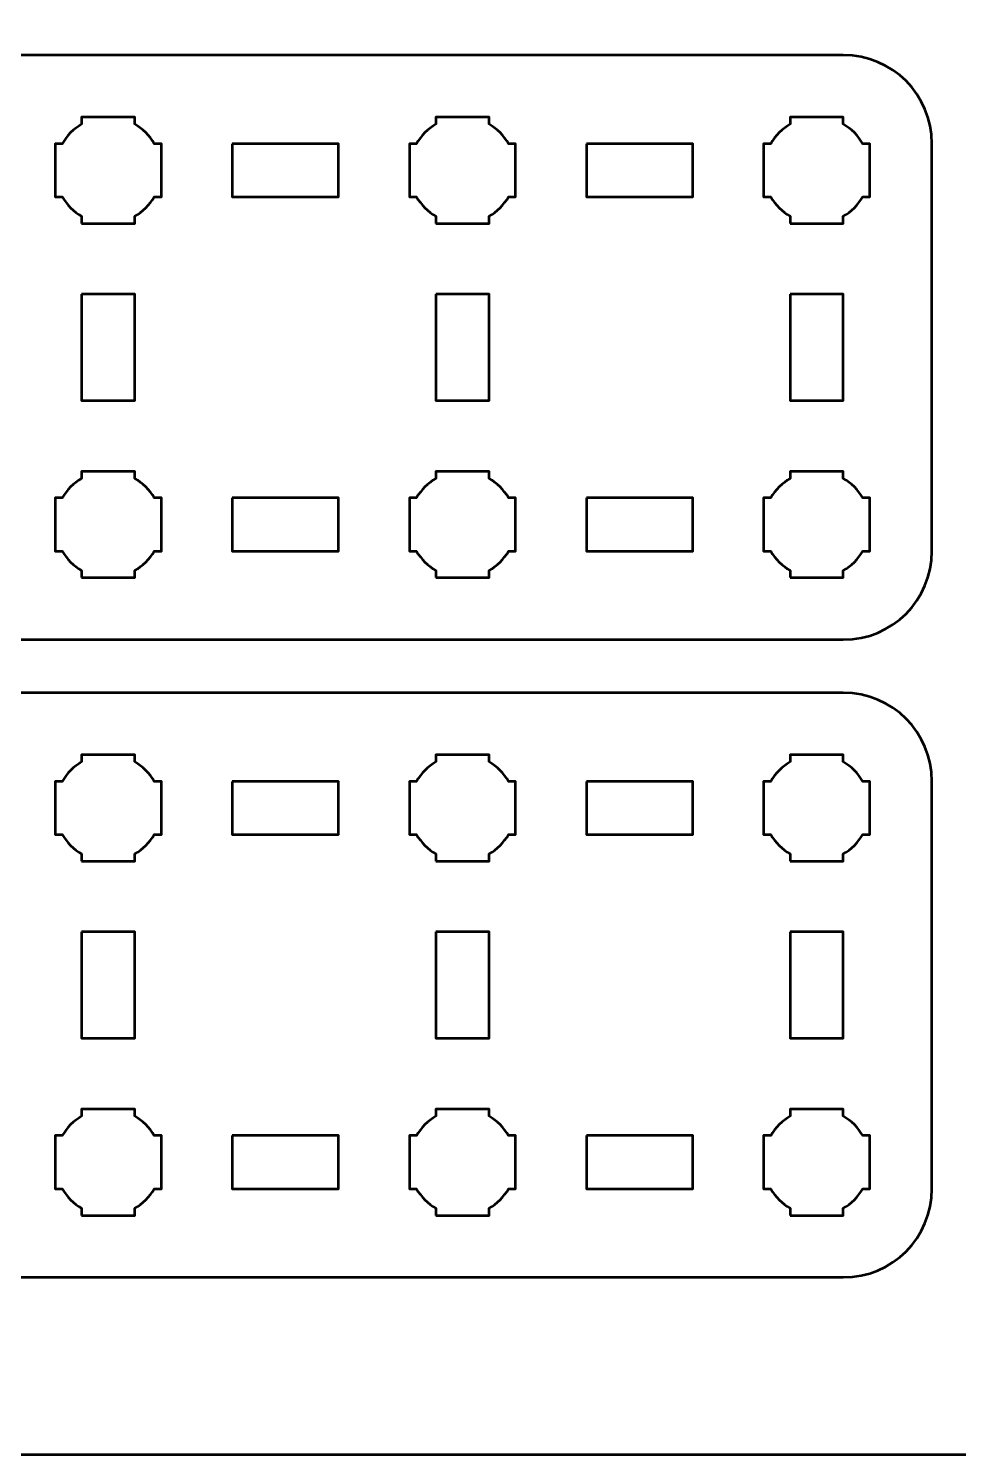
# Model space of a CAD drawing. Header units: centimetres. Extents: x -21 to 0, y -29.7 to 0.
# Drawn here: x -15.75 to -10.5, y -29.7 to -21.65 of the extents above; entities that cross this region are included whole.
import ezdxf

# ---------------------------------------------------------------- set-up
doc = ezdxf.new("R2010")
doc.units = ezdxf.units.CM
doc.header["$MEASUREMENT"] = 0
doc.layers.add('Layer 1', color=7, linetype='Continuous')

msp = doc.modelspace()

# ---------------------------------------------------------------- linework, layer by layer
at = {"layer": 'Layer 1', "color": 22, "lineweight": 53}
msp.add_open_spline([(-21.00003, -29.19996), (-21.00003, -29.19996), (-21.00003, -0.49992), (-21.00003, -0.49992), (-21.00003, -0.49992), (-21.00003, -0.22295), (-20.77694, 0.00004), (-20.49994, 0.00004), (-20.49994, 0.00004), (-20.49994, 0.00004), (-0.50008, 0.00004), (-0.50008, 0.00004), (-0.50008, 0.00004), (-0.22294, 0.00004), (0.00002, -0.22295), (0.00002, -0.49992), (0.00002, -0.49992), (0.00002, -0.49992), (0.00002, -29.19996), (0.00002, -29.19996), (0.00002, -29.19996), (0.00002, -29.47696), (-0.22294, -29.70005), (-0.50008, -29.70005), (-0.50008, -29.70005), (-0.50008, -29.70005), (-20.49994, -29.70005), (-20.49994, -29.70005), (-20.49994, -29.70005), (-20.77694, -29.70005), (-21.00003, -29.47696), (-21.00003, -29.19996)], degree=3, knots=[0, 0, 0, 0, 0.125, 0.125, 0.125, 0.125, 0.25, 0.25, 0.25, 0.25, 0.375, 0.375, 0.375, 0.375, 0.5, 0.5, 0.5, 0.5, 0.625, 0.625, 0.625, 0.625, 0.75, 0.75, 0.75, 0.75, 0.875, 0.875, 0.875, 0.875, 1, 1, 1, 1], dxfattribs=at)
at = {"layer": 'Layer 1', "color": 114, "lineweight": 53}
for points in [[(-19.44993, -21.79998), (-19.44993, -21.79998), (-11.15005, -21.79998), (-11.15005, -21.79998), (-11.15005, -21.79998), (-10.87305, -21.79998), (-10.64995, -22.02308), (-10.64995, -22.30008), (-10.64995, -22.30008), (-10.64995, -22.30008), (-10.64995, -24.6), (-10.64995, -24.6), (-10.64995, -24.6), (-10.64995, -24.87701), (-10.87305, -25.09996), (-11.15005, -25.09996), (-11.15005, -25.09996), (-11.15005, -25.09996), (-19.44993, -25.09996), (-19.44993, -25.09996), (-19.44993, -25.09996), (-19.72693, -25.09996), (-19.95003, -24.87701), (-19.95003, -24.6), (-19.95003, -24.6), (-19.95003, -24.6), (-19.95003, -22.30008), (-19.95003, -22.30008), (-19.95003, -22.30008), (-19.95003, -22.02308), (-19.72693, -21.79998), (-19.44993, -21.79998)], [(-19.44993, -25.39998), (-19.44993, -25.39998), (-11.15005, -25.39998), (-11.15005, -25.39998), (-11.15005, -25.39998), (-10.87305, -25.39998), (-10.64995, -25.62308), (-10.64995, -25.90008), (-10.64995, -25.90008), (-10.64995, -25.90008), (-10.64995, -28.2), (-10.64995, -28.2), (-10.64995, -28.2), (-10.64995, -28.47701), (-10.87305, -28.69996), (-11.15005, -28.69996), (-11.15005, -28.69996), (-11.15005, -28.69996), (-19.44993, -28.69996), (-19.44993, -28.69996), (-19.44993, -28.69996), (-19.72693, -28.69996), (-19.95003, -28.47701), (-19.95003, -28.2), (-19.95003, -28.2), (-19.95003, -28.2), (-19.95003, -25.90008), (-19.95003, -25.90008), (-19.95003, -25.90008), (-19.95003, -25.62308), (-19.72693, -25.39998), (-19.44993, -25.39998)]]:
    msp.add_open_spline(points, degree=3, knots=[0, 0, 0, 0, 0.125, 0.125, 0.125, 0.125, 0.25, 0.25, 0.25, 0.25, 0.375, 0.375, 0.375, 0.375, 0.5, 0.5, 0.5, 0.5, 0.625, 0.625, 0.625, 0.625, 0.75, 0.75, 0.75, 0.75, 0.875, 0.875, 0.875, 0.875, 1, 1, 1, 1], dxfattribs=at)
at = {"layer": 'Layer 1', "lineweight": 53}
for points, knots in [([(-15.45008, -22.75001), (-15.45008, -22.75001), (-15.45008, -22.7099), (-15.45008, -22.7099), (-15.45008, -22.7099), (-15.49555, -22.68358), (-15.53344, -22.64556), (-15.5599, -22.60008), (-15.5599, -22.60008), (-15.5599, -22.60008), (-15.60001, -22.60008), (-15.60001, -22.60008), (-15.60001, -22.60008), (-15.60001, -22.60008), (-15.60001, -22.45001), (-15.60001, -22.45001), (-15.60001, -22.45001), (-15.60001, -22.45001), (-15.60001, -22.30008), (-15.60001, -22.30008), (-15.60001, -22.30008), (-15.60001, -22.30008), (-15.5599, -22.30008), (-15.5599, -22.30008), (-15.5599, -22.30008), (-15.53344, -22.25447), (-15.49555, -22.21654), (-15.45008, -22.19022), (-15.45008, -22.19022), (-15.45008, -22.19022), (-15.45008, -22.15001), (-15.45008, -22.15001), (-15.45008, -22.15001), (-15.45008, -22.15001), (-15.3, -22.15001), (-15.3, -22.15001), (-15.3, -22.15001), (-15.3, -22.15001), (-15.15007, -22.15001), (-15.15007, -22.15001), (-15.15007, -22.15001), (-15.15007, -22.15001), (-15.15007, -22.19022), (-15.15007, -22.19022), (-15.15007, -22.19022), (-15.10446, -22.21654), (-15.06654, -22.25447), (-15.04022, -22.30008), (-15.04022, -22.30008), (-15.04022, -22.30008), (-15.00001, -22.30008), (-15.00001, -22.30008), (-15.00001, -22.30008), (-15.00001, -22.30008), (-15.00001, -22.45001), (-15.00001, -22.45001), (-15.00001, -22.45001), (-15.00001, -22.45001), (-15.00001, -22.60008), (-15.00001, -22.60008), (-15.00001, -22.60008), (-15.00001, -22.60008), (-15.04022, -22.60008), (-15.04022, -22.60008), (-15.04022, -22.60008), (-15.06654, -22.64556), (-15.10446, -22.68358), (-15.15007, -22.7099), (-15.15007, -22.7099), (-15.15007, -22.7099), (-15.15007, -22.75001), (-15.15007, -22.75001), (-15.15007, -22.75001), (-15.15007, -22.75001), (-15.3, -22.75001), (-15.3, -22.75001), (-15.3, -22.75001), (-15.3, -22.75001), (-15.45008, -22.75001), (-15.45008, -22.75001)], [0, 0, 0, 0, 0.05, 0.05, 0.05, 0.05, 0.1, 0.1, 0.1, 0.1, 0.15, 0.15, 0.15, 0.15, 0.2, 0.2, 0.2, 0.2, 0.25, 0.25, 0.25, 0.25, 0.3, 0.3, 0.3, 0.3, 0.35, 0.35, 0.35, 0.35, 0.4, 0.4, 0.4, 0.4, 0.45, 0.45, 0.45, 0.45, 0.5, 0.5, 0.5, 0.5, 0.55, 0.55, 0.55, 0.55, 0.6, 0.6, 0.6, 0.6, 0.65, 0.65, 0.65, 0.65, 0.7, 0.7, 0.7, 0.7, 0.75, 0.75, 0.75, 0.75, 0.8, 0.8, 0.8, 0.8, 0.85, 0.85, 0.85, 0.85, 0.9, 0.9, 0.9, 0.9, 0.95, 0.95, 0.95, 0.95, 1, 1, 1, 1]), ([(-13.44998, -22.75001), (-13.44998, -22.75001), (-13.44998, -22.7099), (-13.44998, -22.7099), (-13.44998, -22.7099), (-13.49559, -22.68358), (-13.53348, -22.64556), (-13.5598, -22.60008), (-13.5598, -22.60008), (-13.5598, -22.60008), (-13.60005, -22.60008), (-13.60005, -22.60008), (-13.60005, -22.60008), (-13.60005, -22.60008), (-13.60005, -22.45001), (-13.60005, -22.45001), (-13.60005, -22.45001), (-13.60005, -22.45001), (-13.60005, -22.30008), (-13.60005, -22.30008), (-13.60005, -22.30008), (-13.60005, -22.30008), (-13.5598, -22.30008), (-13.5598, -22.30008), (-13.5598, -22.30008), (-13.53348, -22.25447), (-13.49559, -22.21654), (-13.44998, -22.19022), (-13.44998, -22.19022), (-13.44998, -22.19022), (-13.44998, -22.15001), (-13.44998, -22.15001), (-13.44998, -22.15001), (-13.44998, -22.15001), (-13.30005, -22.15001), (-13.30005, -22.15001), (-13.30005, -22.15001), (-13.30005, -22.15001), (-13.14997, -22.15001), (-13.14997, -22.15001), (-13.14997, -22.15001), (-13.14997, -22.15001), (-13.14997, -22.19022), (-13.14997, -22.19022), (-13.14997, -22.19022), (-13.1045, -22.21654), (-13.06647, -22.25447), (-13.04015, -22.30008), (-13.04015, -22.30008), (-13.04015, -22.30008), (-13.00004, -22.30008), (-13.00004, -22.30008), (-13.00004, -22.30008), (-13.00004, -22.30008), (-13.00004, -22.45001), (-13.00004, -22.45001), (-13.00004, -22.45001), (-13.00004, -22.45001), (-13.00004, -22.60008), (-13.00004, -22.60008), (-13.00004, -22.60008), (-13.00004, -22.60008), (-13.04015, -22.60008), (-13.04015, -22.60008), (-13.04015, -22.60008), (-13.06647, -22.64556), (-13.1045, -22.68358), (-13.14997, -22.7099), (-13.14997, -22.7099), (-13.14997, -22.7099), (-13.14997, -22.75001), (-13.14997, -22.75001), (-13.14997, -22.75001), (-13.14997, -22.75001), (-13.30005, -22.75001), (-13.30005, -22.75001), (-13.30005, -22.75001), (-13.30005, -22.75001), (-13.44998, -22.75001), (-13.44998, -22.75001)], [0, 0, 0, 0, 0.05, 0.05, 0.05, 0.05, 0.1, 0.1, 0.1, 0.1, 0.15, 0.15, 0.15, 0.15, 0.2, 0.2, 0.2, 0.2, 0.25, 0.25, 0.25, 0.25, 0.3, 0.3, 0.3, 0.3, 0.35, 0.35, 0.35, 0.35, 0.4, 0.4, 0.4, 0.4, 0.45, 0.45, 0.45, 0.45, 0.5, 0.5, 0.5, 0.5, 0.55, 0.55, 0.55, 0.55, 0.6, 0.6, 0.6, 0.6, 0.65, 0.65, 0.65, 0.65, 0.7, 0.7, 0.7, 0.7, 0.75, 0.75, 0.75, 0.75, 0.8, 0.8, 0.8, 0.8, 0.85, 0.85, 0.85, 0.85, 0.9, 0.9, 0.9, 0.9, 0.95, 0.95, 0.95, 0.95, 1, 1, 1, 1]), ([(-11.45005, -22.75001), (-11.45005, -22.75001), (-11.45005, -22.7099), (-11.45005, -22.7099), (-11.45005, -22.7099), (-11.49553, -22.68358), (-11.53356, -22.64556), (-11.55987, -22.60008), (-11.55987, -22.60008), (-11.55987, -22.60008), (-11.59998, -22.60008), (-11.59998, -22.60008), (-11.59998, -22.60008), (-11.59998, -22.60008), (-11.59998, -22.45001), (-11.59998, -22.45001), (-11.59998, -22.45001), (-11.59998, -22.45001), (-11.59998, -22.30008), (-11.59998, -22.30008), (-11.59998, -22.30008), (-11.59998, -22.30008), (-11.55987, -22.30008), (-11.55987, -22.30008), (-11.55987, -22.30008), (-11.53356, -22.25447), (-11.49553, -22.21654), (-11.45005, -22.19022), (-11.45005, -22.19022), (-11.45005, -22.19022), (-11.45005, -22.15001), (-11.45005, -22.15001), (-11.45005, -22.15001), (-11.45005, -22.15001), (-11.29998, -22.15001), (-11.29998, -22.15001), (-11.29998, -22.15001), (-11.29998, -22.15001), (-11.15005, -22.15001), (-11.15005, -22.15001), (-11.15005, -22.15001), (-11.15005, -22.15001), (-11.15005, -22.19022), (-11.15005, -22.19022), (-11.15005, -22.19022), (-11.10444, -22.21654), (-11.06655, -22.25447), (-11.04023, -22.30008), (-11.04023, -22.30008), (-11.04023, -22.30008), (-10.99998, -22.30008), (-10.99998, -22.30008), (-10.99998, -22.30008), (-10.99998, -22.30008), (-10.99998, -22.45001), (-10.99998, -22.45001), (-10.99998, -22.45001), (-10.99998, -22.45001), (-10.99998, -22.60008), (-10.99998, -22.60008), (-10.99998, -22.60008), (-10.99998, -22.60008), (-11.04023, -22.60008), (-11.04023, -22.60008), (-11.04023, -22.60008), (-11.06655, -22.64556), (-11.10444, -22.68358), (-11.15005, -22.7099), (-11.15005, -22.7099), (-11.15005, -22.7099), (-11.15005, -22.75001), (-11.15005, -22.75001), (-11.15005, -22.75001), (-11.15005, -22.75001), (-11.29998, -22.75001), (-11.29998, -22.75001), (-11.29998, -22.75001), (-11.29998, -22.75001), (-11.45005, -22.75001), (-11.45005, -22.75001)], [0, 0, 0, 0, 0.05, 0.05, 0.05, 0.05, 0.1, 0.1, 0.1, 0.1, 0.15, 0.15, 0.15, 0.15, 0.2, 0.2, 0.2, 0.2, 0.25, 0.25, 0.25, 0.25, 0.3, 0.3, 0.3, 0.3, 0.35, 0.35, 0.35, 0.35, 0.4, 0.4, 0.4, 0.4, 0.45, 0.45, 0.45, 0.45, 0.5, 0.5, 0.5, 0.5, 0.55, 0.55, 0.55, 0.55, 0.6, 0.6, 0.6, 0.6, 0.65, 0.65, 0.65, 0.65, 0.7, 0.7, 0.7, 0.7, 0.75, 0.75, 0.75, 0.75, 0.8, 0.8, 0.8, 0.8, 0.85, 0.85, 0.85, 0.85, 0.9, 0.9, 0.9, 0.9, 0.95, 0.95, 0.95, 0.95, 1, 1, 1, 1]), ([(-14.59996, -22.30008), (-14.59996, -22.30008), (-13.99996, -22.30008), (-13.99996, -22.30008), (-13.99996, -22.30008), (-13.99996, -22.30008), (-13.99996, -22.60008), (-13.99996, -22.60008), (-13.99996, -22.60008), (-13.99996, -22.60008), (-14.59996, -22.60008), (-14.59996, -22.60008), (-14.59996, -22.60008), (-14.59996, -22.60008), (-14.59996, -22.30008), (-14.59996, -22.30008)], [0, 0, 0, 0, 0.25, 0.25, 0.25, 0.25, 0.5, 0.5, 0.5, 0.5, 0.75, 0.75, 0.75, 0.75, 1, 1, 1, 1]), ([(-12.59999, -22.30008), (-12.59999, -22.30008), (-11.99999, -22.30008), (-11.99999, -22.30008), (-11.99999, -22.30008), (-11.99999, -22.30008), (-11.99999, -22.60008), (-11.99999, -22.60008), (-11.99999, -22.60008), (-11.99999, -22.60008), (-12.59999, -22.60008), (-12.59999, -22.60008), (-12.59999, -22.60008), (-12.59999, -22.60008), (-12.59999, -22.30008), (-12.59999, -22.30008)], [0, 0, 0, 0, 0.25, 0.25, 0.25, 0.25, 0.5, 0.5, 0.5, 0.5, 0.75, 0.75, 0.75, 0.75, 1, 1, 1, 1]), ([(-15.45008, -23.15003), (-15.45008, -23.15003), (-15.15007, -23.15003), (-15.15007, -23.15003), (-15.15007, -23.15003), (-15.15007, -23.15003), (-15.15007, -23.75002), (-15.15007, -23.75002), (-15.15007, -23.75002), (-15.15007, -23.75002), (-15.45008, -23.75002), (-15.45008, -23.75002), (-15.45008, -23.75002), (-15.45008, -23.75002), (-15.45008, -23.15003), (-15.45008, -23.15003)], [0, 0, 0, 0, 0.25, 0.25, 0.25, 0.25, 0.5, 0.5, 0.5, 0.5, 0.75, 0.75, 0.75, 0.75, 1, 1, 1, 1]), ([(-13.44998, -23.15003), (-13.44998, -23.15003), (-13.14997, -23.15003), (-13.14997, -23.15003), (-13.14997, -23.15003), (-13.14997, -23.15003), (-13.14997, -23.75002), (-13.14997, -23.75002), (-13.14997, -23.75002), (-13.14997, -23.75002), (-13.44998, -23.75002), (-13.44998, -23.75002), (-13.44998, -23.75002), (-13.44998, -23.75002), (-13.44998, -23.15003), (-13.44998, -23.15003)], [0, 0, 0, 0, 0.25, 0.25, 0.25, 0.25, 0.5, 0.5, 0.5, 0.5, 0.75, 0.75, 0.75, 0.75, 1, 1, 1, 1]), ([(-11.45005, -23.15003), (-11.45005, -23.15003), (-11.15005, -23.15003), (-11.15005, -23.15003), (-11.15005, -23.15003), (-11.15005, -23.15003), (-11.15005, -23.75002), (-11.15005, -23.75002), (-11.15005, -23.75002), (-11.15005, -23.75002), (-11.45005, -23.75002), (-11.45005, -23.75002), (-11.45005, -23.75002), (-11.45005, -23.75002), (-11.45005, -23.15003), (-11.45005, -23.15003)], [0, 0, 0, 0, 0.25, 0.25, 0.25, 0.25, 0.5, 0.5, 0.5, 0.5, 0.75, 0.75, 0.75, 0.75, 1, 1, 1, 1]), ([(-15.45008, -24.75008), (-15.45008, -24.75008), (-15.45008, -24.70982), (-15.45008, -24.70982), (-15.45008, -24.70982), (-15.49555, -24.68351), (-15.53344, -24.64548), (-15.5599, -24.6), (-15.5599, -24.6), (-15.5599, -24.6), (-15.60001, -24.6), (-15.60001, -24.6), (-15.60001, -24.6), (-15.60001, -24.6), (-15.60001, -24.45007), (-15.60001, -24.45007), (-15.60001, -24.45007), (-15.60001, -24.45007), (-15.60001, -24.3), (-15.60001, -24.3), (-15.60001, -24.3), (-15.60001, -24.3), (-15.5599, -24.3), (-15.5599, -24.3), (-15.5599, -24.3), (-15.53344, -24.25453), (-15.49555, -24.2165), (-15.45008, -24.19018), (-15.45008, -24.19018), (-15.45008, -24.19018), (-15.45008, -24.15007), (-15.45008, -24.15007), (-15.45008, -24.15007), (-15.45008, -24.15007), (-15.3, -24.15007), (-15.3, -24.15007), (-15.3, -24.15007), (-15.3, -24.15007), (-15.15007, -24.15007), (-15.15007, -24.15007), (-15.15007, -24.15007), (-15.15007, -24.15007), (-15.15007, -24.19018), (-15.15007, -24.19018), (-15.15007, -24.19018), (-15.10446, -24.2165), (-15.06654, -24.25453), (-15.04022, -24.3), (-15.04022, -24.3), (-15.04022, -24.3), (-15.00001, -24.3), (-15.00001, -24.3), (-15.00001, -24.3), (-15.00001, -24.3), (-15.00001, -24.45007), (-15.00001, -24.45007), (-15.00001, -24.45007), (-15.00001, -24.45007), (-15.00001, -24.6), (-15.00001, -24.6), (-15.00001, -24.6), (-15.00001, -24.6), (-15.04022, -24.6), (-15.04022, -24.6), (-15.04022, -24.6), (-15.06654, -24.64548), (-15.10446, -24.68351), (-15.15007, -24.70982), (-15.15007, -24.70982), (-15.15007, -24.70982), (-15.15007, -24.75008), (-15.15007, -24.75008), (-15.15007, -24.75008), (-15.15007, -24.75008), (-15.3, -24.75008), (-15.3, -24.75008), (-15.3, -24.75008), (-15.3, -24.75008), (-15.45008, -24.75008), (-15.45008, -24.75008)], [0, 0, 0, 0, 0.05, 0.05, 0.05, 0.05, 0.1, 0.1, 0.1, 0.1, 0.15, 0.15, 0.15, 0.15, 0.2, 0.2, 0.2, 0.2, 0.25, 0.25, 0.25, 0.25, 0.3, 0.3, 0.3, 0.3, 0.35, 0.35, 0.35, 0.35, 0.4, 0.4, 0.4, 0.4, 0.45, 0.45, 0.45, 0.45, 0.5, 0.5, 0.5, 0.5, 0.55, 0.55, 0.55, 0.55, 0.6, 0.6, 0.6, 0.6, 0.65, 0.65, 0.65, 0.65, 0.7, 0.7, 0.7, 0.7, 0.75, 0.75, 0.75, 0.75, 0.8, 0.8, 0.8, 0.8, 0.85, 0.85, 0.85, 0.85, 0.9, 0.9, 0.9, 0.9, 0.95, 0.95, 0.95, 0.95, 1, 1, 1, 1]), ([(-13.44998, -24.75008), (-13.44998, -24.75008), (-13.44998, -24.70982), (-13.44998, -24.70982), (-13.44998, -24.70982), (-13.49559, -24.68351), (-13.53348, -24.64548), (-13.5598, -24.6), (-13.5598, -24.6), (-13.5598, -24.6), (-13.60005, -24.6), (-13.60005, -24.6), (-13.60005, -24.6), (-13.60005, -24.6), (-13.60005, -24.45007), (-13.60005, -24.45007), (-13.60005, -24.45007), (-13.60005, -24.45007), (-13.60005, -24.3), (-13.60005, -24.3), (-13.60005, -24.3), (-13.60005, -24.3), (-13.5598, -24.3), (-13.5598, -24.3), (-13.5598, -24.3), (-13.53348, -24.25453), (-13.49559, -24.2165), (-13.44998, -24.19018), (-13.44998, -24.19018), (-13.44998, -24.19018), (-13.44998, -24.15007), (-13.44998, -24.15007), (-13.44998, -24.15007), (-13.44998, -24.15007), (-13.30005, -24.15007), (-13.30005, -24.15007), (-13.30005, -24.15007), (-13.30005, -24.15007), (-13.14997, -24.15007), (-13.14997, -24.15007), (-13.14997, -24.15007), (-13.14997, -24.15007), (-13.14997, -24.19018), (-13.14997, -24.19018), (-13.14997, -24.19018), (-13.1045, -24.2165), (-13.06647, -24.25453), (-13.04015, -24.3), (-13.04015, -24.3), (-13.04015, -24.3), (-13.00004, -24.3), (-13.00004, -24.3), (-13.00004, -24.3), (-13.00004, -24.3), (-13.00004, -24.45007), (-13.00004, -24.45007), (-13.00004, -24.45007), (-13.00004, -24.45007), (-13.00004, -24.6), (-13.00004, -24.6), (-13.00004, -24.6), (-13.00004, -24.6), (-13.04015, -24.6), (-13.04015, -24.6), (-13.04015, -24.6), (-13.06647, -24.64548), (-13.1045, -24.68351), (-13.14997, -24.70982), (-13.14997, -24.70982), (-13.14997, -24.70982), (-13.14997, -24.75008), (-13.14997, -24.75008), (-13.14997, -24.75008), (-13.14997, -24.75008), (-13.30005, -24.75008), (-13.30005, -24.75008), (-13.30005, -24.75008), (-13.30005, -24.75008), (-13.44998, -24.75008), (-13.44998, -24.75008)], [0, 0, 0, 0, 0.05, 0.05, 0.05, 0.05, 0.1, 0.1, 0.1, 0.1, 0.15, 0.15, 0.15, 0.15, 0.2, 0.2, 0.2, 0.2, 0.25, 0.25, 0.25, 0.25, 0.3, 0.3, 0.3, 0.3, 0.35, 0.35, 0.35, 0.35, 0.4, 0.4, 0.4, 0.4, 0.45, 0.45, 0.45, 0.45, 0.5, 0.5, 0.5, 0.5, 0.55, 0.55, 0.55, 0.55, 0.6, 0.6, 0.6, 0.6, 0.65, 0.65, 0.65, 0.65, 0.7, 0.7, 0.7, 0.7, 0.75, 0.75, 0.75, 0.75, 0.8, 0.8, 0.8, 0.8, 0.85, 0.85, 0.85, 0.85, 0.9, 0.9, 0.9, 0.9, 0.95, 0.95, 0.95, 0.95, 1, 1, 1, 1]), ([(-11.45005, -24.75008), (-11.45005, -24.75008), (-11.45005, -24.70982), (-11.45005, -24.70982), (-11.45005, -24.70982), (-11.49553, -24.68351), (-11.53356, -24.64548), (-11.55987, -24.6), (-11.55987, -24.6), (-11.55987, -24.6), (-11.59998, -24.6), (-11.59998, -24.6), (-11.59998, -24.6), (-11.59998, -24.6), (-11.59998, -24.45007), (-11.59998, -24.45007), (-11.59998, -24.45007), (-11.59998, -24.45007), (-11.59998, -24.3), (-11.59998, -24.3), (-11.59998, -24.3), (-11.59998, -24.3), (-11.55987, -24.3), (-11.55987, -24.3), (-11.55987, -24.3), (-11.53356, -24.25453), (-11.49553, -24.2165), (-11.45005, -24.19018), (-11.45005, -24.19018), (-11.45005, -24.19018), (-11.45005, -24.15007), (-11.45005, -24.15007), (-11.45005, -24.15007), (-11.45005, -24.15007), (-11.29998, -24.15007), (-11.29998, -24.15007), (-11.29998, -24.15007), (-11.29998, -24.15007), (-11.15005, -24.15007), (-11.15005, -24.15007), (-11.15005, -24.15007), (-11.15005, -24.15007), (-11.15005, -24.19018), (-11.15005, -24.19018), (-11.15005, -24.19018), (-11.10444, -24.2165), (-11.06655, -24.25453), (-11.04023, -24.3), (-11.04023, -24.3), (-11.04023, -24.3), (-10.99998, -24.3), (-10.99998, -24.3), (-10.99998, -24.3), (-10.99998, -24.3), (-10.99998, -24.45007), (-10.99998, -24.45007), (-10.99998, -24.45007), (-10.99998, -24.45007), (-10.99998, -24.6), (-10.99998, -24.6), (-10.99998, -24.6), (-10.99998, -24.6), (-11.04023, -24.6), (-11.04023, -24.6), (-11.04023, -24.6), (-11.06655, -24.64548), (-11.10444, -24.68351), (-11.15005, -24.70982), (-11.15005, -24.70982), (-11.15005, -24.70982), (-11.15005, -24.75008), (-11.15005, -24.75008), (-11.15005, -24.75008), (-11.15005, -24.75008), (-11.29998, -24.75008), (-11.29998, -24.75008), (-11.29998, -24.75008), (-11.29998, -24.75008), (-11.45005, -24.75008), (-11.45005, -24.75008)], [0, 0, 0, 0, 0.05, 0.05, 0.05, 0.05, 0.1, 0.1, 0.1, 0.1, 0.15, 0.15, 0.15, 0.15, 0.2, 0.2, 0.2, 0.2, 0.25, 0.25, 0.25, 0.25, 0.3, 0.3, 0.3, 0.3, 0.35, 0.35, 0.35, 0.35, 0.4, 0.4, 0.4, 0.4, 0.45, 0.45, 0.45, 0.45, 0.5, 0.5, 0.5, 0.5, 0.55, 0.55, 0.55, 0.55, 0.6, 0.6, 0.6, 0.6, 0.65, 0.65, 0.65, 0.65, 0.7, 0.7, 0.7, 0.7, 0.75, 0.75, 0.75, 0.75, 0.8, 0.8, 0.8, 0.8, 0.85, 0.85, 0.85, 0.85, 0.9, 0.9, 0.9, 0.9, 0.95, 0.95, 0.95, 0.95, 1, 1, 1, 1]), ([(-14.59996, -24.3), (-14.59996, -24.3), (-13.99996, -24.3), (-13.99996, -24.3), (-13.99996, -24.3), (-13.99996, -24.3), (-13.99996, -24.6), (-13.99996, -24.6), (-13.99996, -24.6), (-13.99996, -24.6), (-14.59996, -24.6), (-14.59996, -24.6), (-14.59996, -24.6), (-14.59996, -24.6), (-14.59996, -24.3), (-14.59996, -24.3)], [0, 0, 0, 0, 0.25, 0.25, 0.25, 0.25, 0.5, 0.5, 0.5, 0.5, 0.75, 0.75, 0.75, 0.75, 1, 1, 1, 1]), ([(-12.59999, -24.3), (-12.59999, -24.3), (-11.99999, -24.3), (-11.99999, -24.3), (-11.99999, -24.3), (-11.99999, -24.3), (-11.99999, -24.6), (-11.99999, -24.6), (-11.99999, -24.6), (-11.99999, -24.6), (-12.59999, -24.6), (-12.59999, -24.6), (-12.59999, -24.6), (-12.59999, -24.6), (-12.59999, -24.3), (-12.59999, -24.3)], [0, 0, 0, 0, 0.25, 0.25, 0.25, 0.25, 0.5, 0.5, 0.5, 0.5, 0.75, 0.75, 0.75, 0.75, 1, 1, 1, 1]), ([(-15.45008, -26.35001), (-15.45008, -26.35001), (-15.45008, -26.3099), (-15.45008, -26.3099), (-15.45008, -26.3099), (-15.49555, -26.28358), (-15.53344, -26.24556), (-15.5599, -26.20008), (-15.5599, -26.20008), (-15.5599, -26.20008), (-15.60001, -26.20008), (-15.60001, -26.20008), (-15.60001, -26.20008), (-15.60001, -26.20008), (-15.60001, -26.05001), (-15.60001, -26.05001), (-15.60001, -26.05001), (-15.60001, -26.05001), (-15.60001, -25.90008), (-15.60001, -25.90008), (-15.60001, -25.90008), (-15.60001, -25.90008), (-15.5599, -25.90008), (-15.5599, -25.90008), (-15.5599, -25.90008), (-15.53344, -25.85447), (-15.49555, -25.81654), (-15.45008, -25.79022), (-15.45008, -25.79022), (-15.45008, -25.79022), (-15.45008, -25.75001), (-15.45008, -25.75001), (-15.45008, -25.75001), (-15.45008, -25.75001), (-15.3, -25.75001), (-15.3, -25.75001), (-15.3, -25.75001), (-15.3, -25.75001), (-15.15007, -25.75001), (-15.15007, -25.75001), (-15.15007, -25.75001), (-15.15007, -25.75001), (-15.15007, -25.79022), (-15.15007, -25.79022), (-15.15007, -25.79022), (-15.10446, -25.81654), (-15.06654, -25.85447), (-15.04022, -25.90008), (-15.04022, -25.90008), (-15.04022, -25.90008), (-15.00001, -25.90008), (-15.00001, -25.90008), (-15.00001, -25.90008), (-15.00001, -25.90008), (-15.00001, -26.05001), (-15.00001, -26.05001), (-15.00001, -26.05001), (-15.00001, -26.05001), (-15.00001, -26.20008), (-15.00001, -26.20008), (-15.00001, -26.20008), (-15.00001, -26.20008), (-15.04022, -26.20008), (-15.04022, -26.20008), (-15.04022, -26.20008), (-15.06654, -26.24556), (-15.10446, -26.28358), (-15.15007, -26.3099), (-15.15007, -26.3099), (-15.15007, -26.3099), (-15.15007, -26.35001), (-15.15007, -26.35001), (-15.15007, -26.35001), (-15.15007, -26.35001), (-15.3, -26.35001), (-15.3, -26.35001), (-15.3, -26.35001), (-15.3, -26.35001), (-15.45008, -26.35001), (-15.45008, -26.35001)], [0, 0, 0, 0, 0.05, 0.05, 0.05, 0.05, 0.1, 0.1, 0.1, 0.1, 0.15, 0.15, 0.15, 0.15, 0.2, 0.2, 0.2, 0.2, 0.25, 0.25, 0.25, 0.25, 0.3, 0.3, 0.3, 0.3, 0.35, 0.35, 0.35, 0.35, 0.4, 0.4, 0.4, 0.4, 0.45, 0.45, 0.45, 0.45, 0.5, 0.5, 0.5, 0.5, 0.55, 0.55, 0.55, 0.55, 0.6, 0.6, 0.6, 0.6, 0.65, 0.65, 0.65, 0.65, 0.7, 0.7, 0.7, 0.7, 0.75, 0.75, 0.75, 0.75, 0.8, 0.8, 0.8, 0.8, 0.85, 0.85, 0.85, 0.85, 0.9, 0.9, 0.9, 0.9, 0.95, 0.95, 0.95, 0.95, 1, 1, 1, 1]), ([(-13.44998, -26.35001), (-13.44998, -26.35001), (-13.44998, -26.3099), (-13.44998, -26.3099), (-13.44998, -26.3099), (-13.49559, -26.28358), (-13.53348, -26.24556), (-13.5598, -26.20008), (-13.5598, -26.20008), (-13.5598, -26.20008), (-13.60005, -26.20008), (-13.60005, -26.20008), (-13.60005, -26.20008), (-13.60005, -26.20008), (-13.60005, -26.05001), (-13.60005, -26.05001), (-13.60005, -26.05001), (-13.60005, -26.05001), (-13.60005, -25.90008), (-13.60005, -25.90008), (-13.60005, -25.90008), (-13.60005, -25.90008), (-13.5598, -25.90008), (-13.5598, -25.90008), (-13.5598, -25.90008), (-13.53348, -25.85447), (-13.49559, -25.81654), (-13.44998, -25.79022), (-13.44998, -25.79022), (-13.44998, -25.79022), (-13.44998, -25.75001), (-13.44998, -25.75001), (-13.44998, -25.75001), (-13.44998, -25.75001), (-13.30005, -25.75001), (-13.30005, -25.75001), (-13.30005, -25.75001), (-13.30005, -25.75001), (-13.14997, -25.75001), (-13.14997, -25.75001), (-13.14997, -25.75001), (-13.14997, -25.75001), (-13.14997, -25.79022), (-13.14997, -25.79022), (-13.14997, -25.79022), (-13.1045, -25.81654), (-13.06647, -25.85447), (-13.04015, -25.90008), (-13.04015, -25.90008), (-13.04015, -25.90008), (-13.00004, -25.90008), (-13.00004, -25.90008), (-13.00004, -25.90008), (-13.00004, -25.90008), (-13.00004, -26.05001), (-13.00004, -26.05001), (-13.00004, -26.05001), (-13.00004, -26.05001), (-13.00004, -26.20008), (-13.00004, -26.20008), (-13.00004, -26.20008), (-13.00004, -26.20008), (-13.04015, -26.20008), (-13.04015, -26.20008), (-13.04015, -26.20008), (-13.06647, -26.24556), (-13.1045, -26.28358), (-13.14997, -26.3099), (-13.14997, -26.3099), (-13.14997, -26.3099), (-13.14997, -26.35001), (-13.14997, -26.35001), (-13.14997, -26.35001), (-13.14997, -26.35001), (-13.30005, -26.35001), (-13.30005, -26.35001), (-13.30005, -26.35001), (-13.30005, -26.35001), (-13.44998, -26.35001), (-13.44998, -26.35001)], [0, 0, 0, 0, 0.05, 0.05, 0.05, 0.05, 0.1, 0.1, 0.1, 0.1, 0.15, 0.15, 0.15, 0.15, 0.2, 0.2, 0.2, 0.2, 0.25, 0.25, 0.25, 0.25, 0.3, 0.3, 0.3, 0.3, 0.35, 0.35, 0.35, 0.35, 0.4, 0.4, 0.4, 0.4, 0.45, 0.45, 0.45, 0.45, 0.5, 0.5, 0.5, 0.5, 0.55, 0.55, 0.55, 0.55, 0.6, 0.6, 0.6, 0.6, 0.65, 0.65, 0.65, 0.65, 0.7, 0.7, 0.7, 0.7, 0.75, 0.75, 0.75, 0.75, 0.8, 0.8, 0.8, 0.8, 0.85, 0.85, 0.85, 0.85, 0.9, 0.9, 0.9, 0.9, 0.95, 0.95, 0.95, 0.95, 1, 1, 1, 1]), ([(-11.45005, -26.35001), (-11.45005, -26.35001), (-11.45005, -26.3099), (-11.45005, -26.3099), (-11.45005, -26.3099), (-11.49553, -26.28358), (-11.53356, -26.24556), (-11.55987, -26.20008), (-11.55987, -26.20008), (-11.55987, -26.20008), (-11.59998, -26.20008), (-11.59998, -26.20008), (-11.59998, -26.20008), (-11.59998, -26.20008), (-11.59998, -26.05001), (-11.59998, -26.05001), (-11.59998, -26.05001), (-11.59998, -26.05001), (-11.59998, -25.90008), (-11.59998, -25.90008), (-11.59998, -25.90008), (-11.59998, -25.90008), (-11.55987, -25.90008), (-11.55987, -25.90008), (-11.55987, -25.90008), (-11.53356, -25.85447), (-11.49553, -25.81654), (-11.45005, -25.79022), (-11.45005, -25.79022), (-11.45005, -25.79022), (-11.45005, -25.75001), (-11.45005, -25.75001), (-11.45005, -25.75001), (-11.45005, -25.75001), (-11.29998, -25.75001), (-11.29998, -25.75001), (-11.29998, -25.75001), (-11.29998, -25.75001), (-11.15005, -25.75001), (-11.15005, -25.75001), (-11.15005, -25.75001), (-11.15005, -25.75001), (-11.15005, -25.79022), (-11.15005, -25.79022), (-11.15005, -25.79022), (-11.10444, -25.81654), (-11.06655, -25.85447), (-11.04023, -25.90008), (-11.04023, -25.90008), (-11.04023, -25.90008), (-10.99998, -25.90008), (-10.99998, -25.90008), (-10.99998, -25.90008), (-10.99998, -25.90008), (-10.99998, -26.05001), (-10.99998, -26.05001), (-10.99998, -26.05001), (-10.99998, -26.05001), (-10.99998, -26.20008), (-10.99998, -26.20008), (-10.99998, -26.20008), (-10.99998, -26.20008), (-11.04023, -26.20008), (-11.04023, -26.20008), (-11.04023, -26.20008), (-11.06655, -26.24556), (-11.10444, -26.28358), (-11.15005, -26.3099), (-11.15005, -26.3099), (-11.15005, -26.3099), (-11.15005, -26.35001), (-11.15005, -26.35001), (-11.15005, -26.35001), (-11.15005, -26.35001), (-11.29998, -26.35001), (-11.29998, -26.35001), (-11.29998, -26.35001), (-11.29998, -26.35001), (-11.45005, -26.35001), (-11.45005, -26.35001)], [0, 0, 0, 0, 0.05, 0.05, 0.05, 0.05, 0.1, 0.1, 0.1, 0.1, 0.15, 0.15, 0.15, 0.15, 0.2, 0.2, 0.2, 0.2, 0.25, 0.25, 0.25, 0.25, 0.3, 0.3, 0.3, 0.3, 0.35, 0.35, 0.35, 0.35, 0.4, 0.4, 0.4, 0.4, 0.45, 0.45, 0.45, 0.45, 0.5, 0.5, 0.5, 0.5, 0.55, 0.55, 0.55, 0.55, 0.6, 0.6, 0.6, 0.6, 0.65, 0.65, 0.65, 0.65, 0.7, 0.7, 0.7, 0.7, 0.75, 0.75, 0.75, 0.75, 0.8, 0.8, 0.8, 0.8, 0.85, 0.85, 0.85, 0.85, 0.9, 0.9, 0.9, 0.9, 0.95, 0.95, 0.95, 0.95, 1, 1, 1, 1]), ([(-14.59996, -25.90008), (-14.59996, -25.90008), (-13.99996, -25.90008), (-13.99996, -25.90008), (-13.99996, -25.90008), (-13.99996, -25.90008), (-13.99996, -26.20008), (-13.99996, -26.20008), (-13.99996, -26.20008), (-13.99996, -26.20008), (-14.59996, -26.20008), (-14.59996, -26.20008), (-14.59996, -26.20008), (-14.59996, -26.20008), (-14.59996, -25.90008), (-14.59996, -25.90008)], [0, 0, 0, 0, 0.25, 0.25, 0.25, 0.25, 0.5, 0.5, 0.5, 0.5, 0.75, 0.75, 0.75, 0.75, 1, 1, 1, 1]), ([(-12.59999, -25.90008), (-12.59999, -25.90008), (-11.99999, -25.90008), (-11.99999, -25.90008), (-11.99999, -25.90008), (-11.99999, -25.90008), (-11.99999, -26.20008), (-11.99999, -26.20008), (-11.99999, -26.20008), (-11.99999, -26.20008), (-12.59999, -26.20008), (-12.59999, -26.20008), (-12.59999, -26.20008), (-12.59999, -26.20008), (-12.59999, -25.90008), (-12.59999, -25.90008)], [0, 0, 0, 0, 0.25, 0.25, 0.25, 0.25, 0.5, 0.5, 0.5, 0.5, 0.75, 0.75, 0.75, 0.75, 1, 1, 1, 1]), ([(-15.45008, -26.75003), (-15.45008, -26.75003), (-15.15007, -26.75003), (-15.15007, -26.75003), (-15.15007, -26.75003), (-15.15007, -26.75003), (-15.15007, -27.35002), (-15.15007, -27.35002), (-15.15007, -27.35002), (-15.15007, -27.35002), (-15.45008, -27.35002), (-15.45008, -27.35002), (-15.45008, -27.35002), (-15.45008, -27.35002), (-15.45008, -26.75003), (-15.45008, -26.75003)], [0, 0, 0, 0, 0.25, 0.25, 0.25, 0.25, 0.5, 0.5, 0.5, 0.5, 0.75, 0.75, 0.75, 0.75, 1, 1, 1, 1]), ([(-13.44998, -26.75003), (-13.44998, -26.75003), (-13.14997, -26.75003), (-13.14997, -26.75003), (-13.14997, -26.75003), (-13.14997, -26.75003), (-13.14997, -27.35002), (-13.14997, -27.35002), (-13.14997, -27.35002), (-13.14997, -27.35002), (-13.44998, -27.35002), (-13.44998, -27.35002), (-13.44998, -27.35002), (-13.44998, -27.35002), (-13.44998, -26.75003), (-13.44998, -26.75003)], [0, 0, 0, 0, 0.25, 0.25, 0.25, 0.25, 0.5, 0.5, 0.5, 0.5, 0.75, 0.75, 0.75, 0.75, 1, 1, 1, 1]), ([(-11.45005, -26.75003), (-11.45005, -26.75003), (-11.15005, -26.75003), (-11.15005, -26.75003), (-11.15005, -26.75003), (-11.15005, -26.75003), (-11.15005, -27.35002), (-11.15005, -27.35002), (-11.15005, -27.35002), (-11.15005, -27.35002), (-11.45005, -27.35002), (-11.45005, -27.35002), (-11.45005, -27.35002), (-11.45005, -27.35002), (-11.45005, -26.75003), (-11.45005, -26.75003)], [0, 0, 0, 0, 0.25, 0.25, 0.25, 0.25, 0.5, 0.5, 0.5, 0.5, 0.75, 0.75, 0.75, 0.75, 1, 1, 1, 1]), ([(-15.45008, -28.35008), (-15.45008, -28.35008), (-15.45008, -28.30982), (-15.45008, -28.30982), (-15.45008, -28.30982), (-15.49555, -28.28351), (-15.53344, -28.24548), (-15.5599, -28.2), (-15.5599, -28.2), (-15.5599, -28.2), (-15.60001, -28.2), (-15.60001, -28.2), (-15.60001, -28.2), (-15.60001, -28.2), (-15.60001, -28.05007), (-15.60001, -28.05007), (-15.60001, -28.05007), (-15.60001, -28.05007), (-15.60001, -27.9), (-15.60001, -27.9), (-15.60001, -27.9), (-15.60001, -27.9), (-15.5599, -27.9), (-15.5599, -27.9), (-15.5599, -27.9), (-15.53344, -27.85453), (-15.49555, -27.8165), (-15.45008, -27.79018), (-15.45008, -27.79018), (-15.45008, -27.79018), (-15.45008, -27.75007), (-15.45008, -27.75007), (-15.45008, -27.75007), (-15.45008, -27.75007), (-15.3, -27.75007), (-15.3, -27.75007), (-15.3, -27.75007), (-15.3, -27.75007), (-15.15007, -27.75007), (-15.15007, -27.75007), (-15.15007, -27.75007), (-15.15007, -27.75007), (-15.15007, -27.79018), (-15.15007, -27.79018), (-15.15007, -27.79018), (-15.10446, -27.8165), (-15.06654, -27.85453), (-15.04022, -27.9), (-15.04022, -27.9), (-15.04022, -27.9), (-15.00001, -27.9), (-15.00001, -27.9), (-15.00001, -27.9), (-15.00001, -27.9), (-15.00001, -28.05007), (-15.00001, -28.05007), (-15.00001, -28.05007), (-15.00001, -28.05007), (-15.00001, -28.2), (-15.00001, -28.2), (-15.00001, -28.2), (-15.00001, -28.2), (-15.04022, -28.2), (-15.04022, -28.2), (-15.04022, -28.2), (-15.06654, -28.24548), (-15.10446, -28.28351), (-15.15007, -28.30982), (-15.15007, -28.30982), (-15.15007, -28.30982), (-15.15007, -28.35008), (-15.15007, -28.35008), (-15.15007, -28.35008), (-15.15007, -28.35008), (-15.3, -28.35008), (-15.3, -28.35008), (-15.3, -28.35008), (-15.3, -28.35008), (-15.45008, -28.35008), (-15.45008, -28.35008)], [0, 0, 0, 0, 0.05, 0.05, 0.05, 0.05, 0.1, 0.1, 0.1, 0.1, 0.15, 0.15, 0.15, 0.15, 0.2, 0.2, 0.2, 0.2, 0.25, 0.25, 0.25, 0.25, 0.3, 0.3, 0.3, 0.3, 0.35, 0.35, 0.35, 0.35, 0.4, 0.4, 0.4, 0.4, 0.45, 0.45, 0.45, 0.45, 0.5, 0.5, 0.5, 0.5, 0.55, 0.55, 0.55, 0.55, 0.6, 0.6, 0.6, 0.6, 0.65, 0.65, 0.65, 0.65, 0.7, 0.7, 0.7, 0.7, 0.75, 0.75, 0.75, 0.75, 0.8, 0.8, 0.8, 0.8, 0.85, 0.85, 0.85, 0.85, 0.9, 0.9, 0.9, 0.9, 0.95, 0.95, 0.95, 0.95, 1, 1, 1, 1]), ([(-13.44998, -28.35008), (-13.44998, -28.35008), (-13.44998, -28.30982), (-13.44998, -28.30982), (-13.44998, -28.30982), (-13.49559, -28.28351), (-13.53348, -28.24548), (-13.5598, -28.2), (-13.5598, -28.2), (-13.5598, -28.2), (-13.60005, -28.2), (-13.60005, -28.2), (-13.60005, -28.2), (-13.60005, -28.2), (-13.60005, -28.05007), (-13.60005, -28.05007), (-13.60005, -28.05007), (-13.60005, -28.05007), (-13.60005, -27.9), (-13.60005, -27.9), (-13.60005, -27.9), (-13.60005, -27.9), (-13.5598, -27.9), (-13.5598, -27.9), (-13.5598, -27.9), (-13.53348, -27.85453), (-13.49559, -27.8165), (-13.44998, -27.79018), (-13.44998, -27.79018), (-13.44998, -27.79018), (-13.44998, -27.75007), (-13.44998, -27.75007), (-13.44998, -27.75007), (-13.44998, -27.75007), (-13.30005, -27.75007), (-13.30005, -27.75007), (-13.30005, -27.75007), (-13.30005, -27.75007), (-13.14997, -27.75007), (-13.14997, -27.75007), (-13.14997, -27.75007), (-13.14997, -27.75007), (-13.14997, -27.79018), (-13.14997, -27.79018), (-13.14997, -27.79018), (-13.1045, -27.8165), (-13.06647, -27.85453), (-13.04015, -27.9), (-13.04015, -27.9), (-13.04015, -27.9), (-13.00004, -27.9), (-13.00004, -27.9), (-13.00004, -27.9), (-13.00004, -27.9), (-13.00004, -28.05007), (-13.00004, -28.05007), (-13.00004, -28.05007), (-13.00004, -28.05007), (-13.00004, -28.2), (-13.00004, -28.2), (-13.00004, -28.2), (-13.00004, -28.2), (-13.04015, -28.2), (-13.04015, -28.2), (-13.04015, -28.2), (-13.06647, -28.24548), (-13.1045, -28.28351), (-13.14997, -28.30982), (-13.14997, -28.30982), (-13.14997, -28.30982), (-13.14997, -28.35008), (-13.14997, -28.35008), (-13.14997, -28.35008), (-13.14997, -28.35008), (-13.30005, -28.35008), (-13.30005, -28.35008), (-13.30005, -28.35008), (-13.30005, -28.35008), (-13.44998, -28.35008), (-13.44998, -28.35008)], [0, 0, 0, 0, 0.05, 0.05, 0.05, 0.05, 0.1, 0.1, 0.1, 0.1, 0.15, 0.15, 0.15, 0.15, 0.2, 0.2, 0.2, 0.2, 0.25, 0.25, 0.25, 0.25, 0.3, 0.3, 0.3, 0.3, 0.35, 0.35, 0.35, 0.35, 0.4, 0.4, 0.4, 0.4, 0.45, 0.45, 0.45, 0.45, 0.5, 0.5, 0.5, 0.5, 0.55, 0.55, 0.55, 0.55, 0.6, 0.6, 0.6, 0.6, 0.65, 0.65, 0.65, 0.65, 0.7, 0.7, 0.7, 0.7, 0.75, 0.75, 0.75, 0.75, 0.8, 0.8, 0.8, 0.8, 0.85, 0.85, 0.85, 0.85, 0.9, 0.9, 0.9, 0.9, 0.95, 0.95, 0.95, 0.95, 1, 1, 1, 1]), ([(-11.45005, -28.35008), (-11.45005, -28.35008), (-11.45005, -28.30982), (-11.45005, -28.30982), (-11.45005, -28.30982), (-11.49553, -28.28351), (-11.53356, -28.24548), (-11.55987, -28.2), (-11.55987, -28.2), (-11.55987, -28.2), (-11.59998, -28.2), (-11.59998, -28.2), (-11.59998, -28.2), (-11.59998, -28.2), (-11.59998, -28.05007), (-11.59998, -28.05007), (-11.59998, -28.05007), (-11.59998, -28.05007), (-11.59998, -27.9), (-11.59998, -27.9), (-11.59998, -27.9), (-11.59998, -27.9), (-11.55987, -27.9), (-11.55987, -27.9), (-11.55987, -27.9), (-11.53356, -27.85453), (-11.49553, -27.8165), (-11.45005, -27.79018), (-11.45005, -27.79018), (-11.45005, -27.79018), (-11.45005, -27.75007), (-11.45005, -27.75007), (-11.45005, -27.75007), (-11.45005, -27.75007), (-11.29998, -27.75007), (-11.29998, -27.75007), (-11.29998, -27.75007), (-11.29998, -27.75007), (-11.15005, -27.75007), (-11.15005, -27.75007), (-11.15005, -27.75007), (-11.15005, -27.75007), (-11.15005, -27.79018), (-11.15005, -27.79018), (-11.15005, -27.79018), (-11.10444, -27.8165), (-11.06655, -27.85453), (-11.04023, -27.9), (-11.04023, -27.9), (-11.04023, -27.9), (-10.99998, -27.9), (-10.99998, -27.9), (-10.99998, -27.9), (-10.99998, -27.9), (-10.99998, -28.05007), (-10.99998, -28.05007), (-10.99998, -28.05007), (-10.99998, -28.05007), (-10.99998, -28.2), (-10.99998, -28.2), (-10.99998, -28.2), (-10.99998, -28.2), (-11.04023, -28.2), (-11.04023, -28.2), (-11.04023, -28.2), (-11.06655, -28.24548), (-11.10444, -28.28351), (-11.15005, -28.30982), (-11.15005, -28.30982), (-11.15005, -28.30982), (-11.15005, -28.35008), (-11.15005, -28.35008), (-11.15005, -28.35008), (-11.15005, -28.35008), (-11.29998, -28.35008), (-11.29998, -28.35008), (-11.29998, -28.35008), (-11.29998, -28.35008), (-11.45005, -28.35008), (-11.45005, -28.35008)], [0, 0, 0, 0, 0.05, 0.05, 0.05, 0.05, 0.1, 0.1, 0.1, 0.1, 0.15, 0.15, 0.15, 0.15, 0.2, 0.2, 0.2, 0.2, 0.25, 0.25, 0.25, 0.25, 0.3, 0.3, 0.3, 0.3, 0.35, 0.35, 0.35, 0.35, 0.4, 0.4, 0.4, 0.4, 0.45, 0.45, 0.45, 0.45, 0.5, 0.5, 0.5, 0.5, 0.55, 0.55, 0.55, 0.55, 0.6, 0.6, 0.6, 0.6, 0.65, 0.65, 0.65, 0.65, 0.7, 0.7, 0.7, 0.7, 0.75, 0.75, 0.75, 0.75, 0.8, 0.8, 0.8, 0.8, 0.85, 0.85, 0.85, 0.85, 0.9, 0.9, 0.9, 0.9, 0.95, 0.95, 0.95, 0.95, 1, 1, 1, 1]), ([(-14.59996, -27.9), (-14.59996, -27.9), (-13.99996, -27.9), (-13.99996, -27.9), (-13.99996, -27.9), (-13.99996, -27.9), (-13.99996, -28.2), (-13.99996, -28.2), (-13.99996, -28.2), (-13.99996, -28.2), (-14.59996, -28.2), (-14.59996, -28.2), (-14.59996, -28.2), (-14.59996, -28.2), (-14.59996, -27.9), (-14.59996, -27.9)], [0, 0, 0, 0, 0.25, 0.25, 0.25, 0.25, 0.5, 0.5, 0.5, 0.5, 0.75, 0.75, 0.75, 0.75, 1, 1, 1, 1]), ([(-12.59999, -27.9), (-12.59999, -27.9), (-11.99999, -27.9), (-11.99999, -27.9), (-11.99999, -27.9), (-11.99999, -27.9), (-11.99999, -28.2), (-11.99999, -28.2), (-11.99999, -28.2), (-11.99999, -28.2), (-12.59999, -28.2), (-12.59999, -28.2), (-12.59999, -28.2), (-12.59999, -28.2), (-12.59999, -27.9), (-12.59999, -27.9)], [0, 0, 0, 0, 0.25, 0.25, 0.25, 0.25, 0.5, 0.5, 0.5, 0.5, 0.75, 0.75, 0.75, 0.75, 1, 1, 1, 1])]:
    msp.add_open_spline(points, degree=3, knots=knots, dxfattribs=at)

doc.saveas('drawing.dxf')
